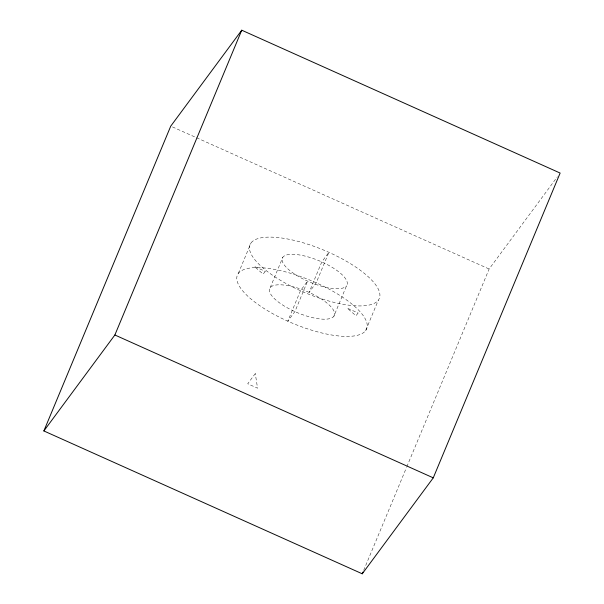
<?xml version="1.0" encoding="UTF-8"?>
<svg xmlns="http://www.w3.org/2000/svg" width="604" height="604" viewBox="0 0 604 604"><rect width="100%" height="100%" fill="white"/><g stroke="black" fill="none" stroke-linecap="round" stroke-linejoin="round"><path stroke-width="0.45" stroke-dasharray="3.02 2.27" d="M238.323 273.431L251.007 242.951M270.162 287.715L282.846 257.236M333.838 316.285A35.002 11.627 22.6 0 0 292.23 286.545A35.002 11.627 22.6 0 0 279.931 303.17A35.002 11.627 22.6 0 0 333.838 316.285L346.53 285.805A35.002 11.627 22.6 0 0 304.914 256.066A35.002 11.627 22.6 0 0 292.615 272.691A35.002 11.627 22.6 0 0 346.53 285.805M365.677 330.569A70.004 23.254 22.6 0 0 282.461 271.098A70.004 23.254 22.6 0 0 257.863 304.333A70.004 23.254 22.6 0 0 365.677 330.569L378.368 300.09A70.004 23.254 22.6 0 0 295.145 240.618A70.004 23.254 22.6 0 0 270.547 273.854A70.004 23.254 22.6 0 0 378.368 300.09M363.706 570.319L406.484 467.556M406.847 466.688L489.127 269.007L557.341 176.829M172.457 126.923L489.127 269.007M300.482 290.713L287.798 321.192L294.903 311.596L307.587 281.117L300.482 290.713M321.789 261.925L309.097 292.404L316.202 282.808L328.886 252.329L321.789 261.925M265.231 271.347L263.17 274.141L254.337 266.462L265.231 271.347M255.281 373.574L247.723 383.789L257.568 388.206L255.281 373.574M358.059 313L355.998 315.786L347.172 308.115L358.059 313"/><path stroke-width="0.91" d="M43.866 430.946L170.736 126.153L241.743 30.2L560.135 173.054L433.264 477.847L362.257 573.8L43.866 430.946L114.873 334.993L241.743 30.2M362.257 573.8L362.981 572.056M114.873 334.993L433.264 477.847"/></g></svg>
